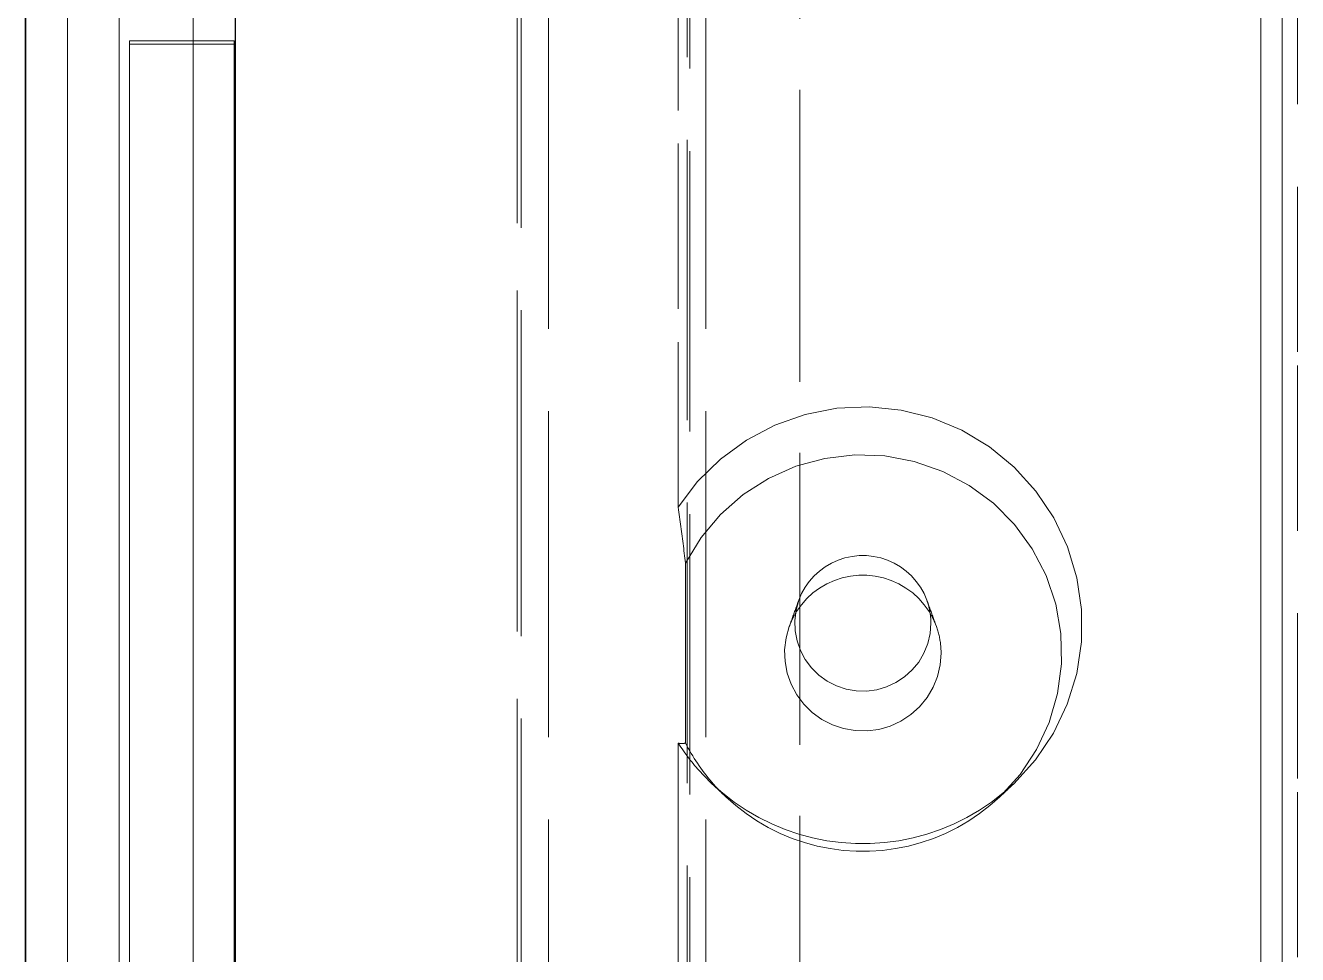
# Model space of a CAD drawing. Header units: millimetres. Extents: x 10 to 410, y 10 to 287.
# Drawn here: x 105.218 to 109.072, y 182.304 to 185.117 of the extents above; entities that cross this region are included whole.
import ezdxf

# ---------------------------------------------------------------- set-up
doc = ezdxf.new("R2010")
doc.units = ezdxf.units.MM
doc.linetypes.add('DASHED', pattern=[0.75, 0.5, -0.25])
doc.layers.add('HIDDEN', color=8, linetype='DASHED', lineweight=18)
doc.layers.add('VISIBLE', color=7, linetype='CONTINUOUS', lineweight=35)

msp = doc.modelspace()

# ---------------------------------------------------------------- linework, layer by layer
at = {"layer": 'HIDDEN'}
for points in [[(105.2184, 174.9607), (105.2184, 176.4709), (105.2184, 177.981), (105.2184, 179.4911), (105.2184, 181.0013), (105.2184, 182.5114), (105.2184, 184.0215), (105.2184, 185.5317), (105.2184, 187.0418), (105.2184, 188.5519), (105.2184, 190.062), (105.2184, 191.5722), (105.2184, 193.0823), (105.2184, 194.5924), (105.2184, 196.1026), (105.2184, 197.6127), (105.2184, 199.1228), (105.2184, 200.633), (105.2184, 202.1431), (105.2184, 203.6532), (105.2184, 205.1634), (105.2184, 206.6735), (105.2184, 208.1836), (105.2184, 209.6938)], [(105.2185, 174.9604), (105.2185, 176.4706), (105.2185, 177.9807), (105.2185, 179.4908), (105.2185, 181.0009), (105.2185, 182.5111), (105.2185, 184.0212), (105.2185, 185.5313), (105.2185, 187.0415), (105.2185, 188.5516), (105.2185, 190.0617), (105.2185, 191.5719), (105.2185, 193.082), (105.2185, 194.5921), (105.2185, 196.1022), (105.2185, 197.6124), (105.2185, 199.1225), (105.2185, 200.6326), (105.2185, 202.1428), (105.2185, 203.6529), (105.2185, 205.163), (105.2185, 206.6732), (105.2185, 208.1833), (105.2185, 209.6934)], [(105.3454, 174.9492), (105.3454, 176.4603), (105.3454, 177.9715), (105.3454, 179.4826), (105.3454, 180.9937), (105.3454, 182.5049), (105.3454, 184.016), (105.3454, 185.5272), (105.3454, 187.0383), (105.3454, 188.5494), (105.3454, 190.0606), (105.3454, 191.5717), (105.3454, 193.0828), (105.3454, 194.594), (105.3454, 196.1051), (105.3454, 197.6163), (105.3454, 199.1274), (105.3454, 200.6385), (105.3454, 202.1497), (105.3454, 203.6608), (105.3454, 205.172), (105.3454, 206.6831), (105.3454, 208.1942), (105.3454, 209.7054)], [(109.0716, 177.6714), (109.0716, 178.9628), (109.0716, 180.2541), (109.0716, 181.5454), (109.0716, 182.8368), (109.0716, 184.1281), (109.0716, 185.4194), (109.0716, 186.7108), (109.0716, 188.0021), (109.0716, 189.2935), (109.0716, 190.5848), (109.0716, 191.8761), (109.0716, 193.1675), (109.0716, 194.4588), (109.0716, 195.7501), (109.0716, 197.0415), (109.0716, 198.3328), (109.0716, 199.6242), (109.0716, 200.9155), (109.0716, 202.2068), (109.0716, 203.4982), (109.0716, 204.7895), (109.0716, 206.0808), (109.0716, 207.3722)], [(106.7078, 176.3959), (106.7078, 177.6323), (106.7078, 178.8687), (106.7078, 180.1051), (106.7078, 181.3415), (106.7078, 182.5779), (106.7078, 183.8143), (106.7078, 185.0507), (106.7078, 186.287), (106.7078, 187.5234), (106.7078, 188.7598), (106.7078, 189.9962), (106.7078, 191.2326), (106.7078, 192.469), (106.7078, 193.7054), (106.7078, 194.9417), (106.7078, 196.1781), (106.7078, 197.4145), (106.7078, 198.6509), (106.7078, 199.8873), (106.7078, 201.1237), (106.7078, 202.3601), (106.7078, 203.5965), (106.7078, 204.8328)], [(106.7078, 176.3495), (106.7078, 177.5859), (106.7078, 178.8223), (106.7078, 180.0587), (106.7078, 181.295), (106.7078, 182.5314), (106.7078, 183.7678), (106.7078, 185.0042), (106.7078, 186.2406), (106.7078, 187.477), (106.7078, 188.7134), (106.7078, 189.9497), (106.7078, 191.1861), (106.7078, 192.4225), (106.7078, 193.6589), (106.7078, 194.8953), (106.7078, 196.1317), (106.7078, 197.3681), (106.7078, 198.6045), (106.7078, 199.8408), (106.7078, 201.0772), (106.7078, 202.3136), (106.7078, 203.55), (106.7078, 204.7864)], [(106.7199, 204.7864), (106.7199, 203.55), (106.7199, 202.3136), (106.7199, 201.0772), (106.7199, 199.8408), (106.7199, 198.6045), (106.7199, 197.3681), (106.7199, 196.1317), (106.7199, 194.8953), (106.7199, 193.6589), (106.7199, 192.4225), (106.7199, 191.1861), (106.7199, 189.9497), (106.7199, 188.7134), (106.7199, 187.477), (106.7199, 186.2406), (106.7199, 185.0042), (106.7199, 183.7678), (106.7199, 182.5314), (106.7199, 181.295), (106.7199, 180.0587), (106.7199, 178.8223), (106.7199, 177.5859), (106.7199, 176.3495)], [(106.803, 176.0301), (106.803, 177.2665), (106.803, 178.5029), (106.803, 179.7393), (106.803, 180.9757), (106.803, 182.2121), (106.803, 183.4485), (106.803, 184.6848), (106.803, 185.9212), (106.803, 187.1576), (106.803, 188.394), (106.803, 189.6304), (106.803, 190.8668), (106.803, 192.1032), (106.803, 193.3395), (106.803, 194.5759), (106.803, 195.8123), (106.803, 197.0487), (106.803, 198.2851), (106.803, 199.5215), (106.803, 200.7579), (106.803, 201.9943), (106.803, 203.2306), (106.803, 204.467)], [(107.2789, 176.0301), (107.2789, 177.2665), (107.2789, 178.5029), (107.2789, 179.7393), (107.2789, 180.9757), (107.2789, 182.2121), (107.2789, 183.4485), (107.2789, 184.6848), (107.2789, 185.9212), (107.2789, 187.1576), (107.2789, 188.394), (107.2789, 189.6304), (107.2789, 190.8668), (107.2789, 192.1032), (107.2789, 193.3395), (107.2789, 194.5759), (107.2789, 195.8123), (107.2789, 197.0487), (107.2789, 198.2851), (107.2789, 199.5215), (107.2789, 200.7579), (107.2789, 201.9943), (107.2789, 203.2306), (107.2789, 204.467)], [(107.2223, 203.1049), (107.2223, 202.0059), (107.2223, 200.9069), (107.2223, 199.8079), (107.2223, 198.7089), (107.2223, 197.6099), (107.2223, 196.5109), (107.2223, 195.4119), (107.2223, 194.3129), (107.2223, 193.2139), (107.2223, 192.1148), (107.2223, 191.0158), (107.2223, 189.9168), (107.2223, 188.8178), (107.2223, 187.7188), (107.2223, 186.6198), (107.2223, 185.5208), (107.2223, 184.4218), (107.2223, 183.3228), (107.2223, 182.2237), (107.2223, 181.1247), (107.2223, 180.0257), (107.2223, 178.9267), (107.2223, 177.8277)], [(107.5645, 177.8277), (107.5645, 178.9267), (107.5645, 180.0257), (107.5645, 181.1247), (107.5645, 182.2237), (107.5645, 183.3228), (107.5645, 184.4218), (107.5645, 185.5208), (107.5645, 186.6198), (107.5645, 187.7188), (107.5645, 188.8178), (107.5645, 189.9168), (107.5645, 191.0158), (107.5645, 192.1148), (107.5645, 193.2139), (107.5645, 194.3129), (107.5645, 195.4119), (107.5645, 196.5109), (107.5645, 197.6099), (107.5645, 198.7089), (107.5645, 199.8079), (107.5645, 200.9069), (107.5645, 202.0059), (107.5645, 203.1049)], [(107.2313, 203.0701), (107.2313, 201.9711), (107.2313, 200.8721), (107.2313, 199.7731), (107.2313, 198.6741), (107.2313, 197.5751), (107.2313, 196.476), (107.2313, 195.377), (107.2313, 194.278), (107.2313, 193.179), (107.2313, 192.08), (107.2313, 190.981), (107.2313, 189.882), (107.2313, 188.783), (107.2313, 187.684), (107.2313, 186.585), (107.2313, 185.4859), (107.2313, 184.3869), (107.2313, 183.2879), (107.2313, 182.1889), (107.2313, 181.0899), (107.2313, 179.9909), (107.2313, 178.8919), (107.2313, 177.7929)], [(107.5645, 177.7929), (107.5645, 178.8919), (107.5645, 179.9909), (107.5645, 181.0899), (107.5645, 182.1889), (107.5645, 183.2879), (107.5645, 184.3869), (107.5645, 185.4859), (107.5645, 186.585), (107.5645, 187.684), (107.5645, 188.783), (107.5645, 189.882), (107.5645, 190.981), (107.5645, 192.08), (107.5645, 193.179), (107.5645, 194.278), (107.5645, 195.377), (107.5645, 196.476), (107.5645, 197.5751), (107.5645, 198.6741), (107.5645, 199.7731), (107.5645, 200.8721), (107.5645, 201.9711), (107.5645, 203.0701)], [(107.1958, 183.6579), (107.1958, 184.2588), (107.1958, 184.8596), (107.1958, 185.4605), (107.1958, 186.0614), (107.1958, 186.6623), (107.1958, 187.2631), (107.1958, 187.864), (107.1958, 188.4649), (107.1958, 189.0658), (107.1958, 189.6666), (107.1958, 190.2675), (107.1958, 190.8684), (107.1958, 191.4693), (107.1958, 192.0701), (107.1958, 192.671), (107.1958, 193.2719), (107.1958, 193.8727), (107.1958, 194.4736), (107.1958, 195.0745), (107.1958, 195.6754), (107.1958, 196.2762), (107.1958, 196.8771), (107.1958, 197.478)], [(108.9606, 187.8535), (108.9606, 187.3965), (108.9606, 186.9396), (108.9606, 186.4827), (108.9606, 186.0257), (108.9606, 185.5688), (108.9606, 185.1118), (108.9606, 184.6549), (108.9606, 184.198), (108.9606, 183.741), (108.9606, 183.2841), (108.9606, 182.8271), (108.9606, 182.3702), (108.9606, 181.9133), (108.9606, 181.4563), (108.9606, 180.9994), (108.9606, 180.5424), (108.9606, 180.0855), (108.9606, 179.6285), (108.9606, 179.1716), (108.9606, 178.7147), (108.9606, 178.2577), (108.9606, 177.8008), (108.9606, 177.3438)], [(108.9606, 177.3192), (108.9606, 177.7772), (108.9606, 178.2352), (108.9606, 178.6932), (108.9606, 179.1512), (108.9606, 179.6092), (108.9606, 180.0673), (108.9606, 180.5253), (108.9606, 180.9833), (108.9606, 181.4413), (108.9606, 181.8993), (108.9606, 182.3573), (108.9606, 182.8153), (108.9606, 183.2733), (108.9606, 183.7314), (108.9606, 184.1894), (108.9606, 184.6474), (108.9606, 185.1054), (108.9606, 185.5634), (108.9606, 186.0214), (108.9606, 186.4794), (108.9606, 186.9375), (108.9606, 187.3955), (108.9606, 187.8535)], [(109.0255, 177.8079), (109.0255, 178.2426), (109.0255, 178.6773), (109.0255, 179.112), (109.0255, 179.5467), (109.0255, 179.9814), (109.0255, 180.416), (109.0255, 180.8507), (109.0255, 181.2854), (109.0255, 181.7201), (109.0255, 182.1548), (109.0255, 182.5895), (109.0255, 183.0242), (109.0255, 183.4588), (109.0255, 183.8935), (109.0255, 184.3282), (109.0255, 184.7629), (109.0255, 185.1976), (109.0255, 185.6323), (109.0255, 186.0669), (109.0255, 186.5016), (109.0255, 186.9363), (109.0255, 187.371), (109.0255, 187.8057)], [(105.3454, 174.9492), (105.3454, 175.421), (105.3454, 175.8928), (105.3454, 176.3646), (105.3454, 176.8363), (105.3454, 177.3081), (105.3454, 177.7799), (105.3454, 178.2517), (105.3454, 178.7235), (105.3454, 179.1953), (105.3454, 179.6671), (105.3454, 180.1389), (105.3454, 180.6107), (105.3454, 181.0825), (105.3454, 181.5543), (105.3454, 182.0261), (105.3454, 182.4979), (105.3454, 182.9696), (105.3454, 183.4414), (105.3454, 183.9132), (105.3454, 184.385), (105.3454, 184.8568), (105.3454, 185.3286), (105.3454, 185.8004)], [(105.8532, 174.938), (105.8532, 175.4058), (105.8532, 175.8736), (105.8532, 176.3415), (105.8532, 176.8093), (105.8532, 177.2772), (105.8532, 177.745), (105.8532, 178.2129), (105.8532, 178.6807), (105.8532, 179.1486), (105.8532, 179.6164), (105.8532, 180.0843), (105.8532, 180.5521), (105.8532, 181.02), (105.8532, 181.4878), (105.8532, 181.9556), (105.8532, 182.4235), (105.8532, 182.8913), (105.8532, 183.3592), (105.8532, 183.827), (105.8532, 184.2949), (105.8532, 184.7627), (105.8532, 185.2306), (105.8532, 185.6984)], [(105.7263, 185.0601), (105.7263, 185.0859), (105.7263, 185.1117), (105.7263, 185.1375), (105.7263, 185.1633), (105.7263, 185.1891), (105.7263, 185.215), (105.7263, 185.2408), (105.7263, 185.2666), (105.7263, 185.2924), (105.7263, 185.3182), (105.7263, 185.344), (105.7263, 185.3698), (105.7263, 185.3956), (105.7263, 185.4215), (105.7263, 185.4473), (105.7263, 185.4731), (105.7263, 185.4989), (105.7263, 185.5247), (105.7263, 185.5505), (105.7263, 185.5763), (105.7263, 185.6022), (105.7263, 185.628), (105.7263, 185.6538)], [(105.5021, 179.2292), (105.5021, 179.4902), (105.5021, 179.7513), (105.5021, 180.0123), (105.5021, 180.2733), (105.5021, 180.5343), (105.5021, 180.7953), (105.5021, 181.0563), (105.5021, 181.3173), (105.5021, 181.5784), (105.5021, 181.8394), (105.5021, 182.1004), (105.5021, 182.3614), (105.5021, 182.6224), (105.5021, 182.8834), (105.5021, 183.1445), (105.5021, 183.4055), (105.5021, 183.6665), (105.5021, 183.9275), (105.5021, 184.1885), (105.5021, 184.4495), (105.5021, 184.7105), (105.5021, 184.9716), (105.5021, 185.2326)], [(105.8545, 179.2292), (105.8545, 179.4902), (105.8545, 179.7513), (105.8545, 180.0123), (105.8545, 180.2733), (105.8545, 180.5343), (105.8545, 180.7953), (105.8545, 181.0563), (105.8545, 181.3173), (105.8545, 181.5784), (105.8545, 181.8394), (105.8545, 182.1004), (105.8545, 182.3614), (105.8545, 182.6224), (105.8545, 182.8834), (105.8545, 183.1445), (105.8545, 183.4055), (105.8545, 183.6665), (105.8545, 183.9275), (105.8545, 184.1885), (105.8545, 184.4495), (105.8545, 184.7105), (105.8545, 184.9716), (105.8545, 185.2326)], [(105.5021, 179.2147), (105.5021, 179.4757), (105.5021, 179.7367), (105.5021, 179.9978), (105.5021, 180.2588), (105.5021, 180.5198), (105.5021, 180.7808), (105.5021, 181.0418), (105.5021, 181.3028), (105.5021, 181.5638), (105.5021, 181.8249), (105.5021, 182.0859), (105.5021, 182.3469), (105.5021, 182.6079), (105.5021, 182.8689), (105.5021, 183.1299), (105.5021, 183.391), (105.5021, 183.652), (105.5021, 183.913), (105.5021, 184.174), (105.5021, 184.435), (105.5021, 184.696), (105.5021, 184.957), (105.5021, 185.2181)], [(105.5338, 179.3829), (105.5338, 179.6301), (105.5338, 179.8774), (105.5338, 180.1247), (105.5338, 180.372), (105.5338, 180.6192), (105.5338, 180.8665), (105.5338, 181.1138), (105.5338, 181.3611), (105.5338, 181.6084), (105.5338, 181.8556), (105.5338, 182.1029), (105.5338, 182.3502), (105.5338, 182.5975), (105.5338, 182.8447), (105.5338, 183.092), (105.5338, 183.3393), (105.5338, 183.5866), (105.5338, 183.8338), (105.5338, 184.0811), (105.5338, 184.3284), (105.5338, 184.5757), (105.5338, 184.823), (105.5338, 185.0702)], [(105.5338, 185.0702), (105.5338, 185.0698), (105.5338, 185.0694), (105.5338, 185.0689), (105.5338, 185.0685), (105.5338, 185.068), (105.5338, 185.0676), (105.5338, 185.0671), (105.5338, 185.0667), (105.5338, 185.0663), (105.5338, 185.0658), (105.5338, 185.0654), (105.5338, 185.0649), (105.5338, 185.0645), (105.5338, 185.064), (105.5338, 185.0636), (105.5338, 185.0632), (105.5338, 185.0627), (105.5338, 185.0623), (105.5338, 185.0618), (105.5338, 185.0614), (105.5338, 185.061), (105.5338, 185.0605), (105.5338, 185.0601)], [(105.5338, 185.0702), (105.5476, 185.0702), (105.5614, 185.0702), (105.5752, 185.0702), (105.589, 185.0702), (105.6028, 185.0702), (105.6166, 185.0702), (105.6304, 185.0702), (105.6442, 185.0702), (105.658, 185.0702), (105.6717, 185.0702), (105.6855, 185.0702), (105.6993, 185.0702), (105.7131, 185.0702), (105.7269, 185.0702), (105.7407, 185.0702), (105.7545, 185.0702), (105.7683, 185.0702), (105.7821, 185.0702), (105.7959, 185.0702), (105.8097, 185.0702), (105.8235, 185.0702), (105.8373, 185.0702), (105.8511, 185.0702)], [(105.8511, 185.0702), (105.8511, 185.0698), (105.8511, 185.0694), (105.8511, 185.0689), (105.8511, 185.0685), (105.8511, 185.068), (105.8511, 185.0676), (105.8511, 185.0671), (105.8511, 185.0667), (105.8511, 185.0663), (105.8511, 185.0658), (105.8511, 185.0654), (105.8511, 185.0649), (105.8511, 185.0645), (105.8511, 185.064), (105.8511, 185.0636), (105.8511, 185.0632), (105.8511, 185.0627), (105.8511, 185.0623), (105.8511, 185.0618), (105.8511, 185.0614), (105.8511, 185.061), (105.8511, 185.0605), (105.8511, 185.0601)], [(105.8511, 179.3829), (105.8511, 179.6301), (105.8511, 179.8774), (105.8511, 180.1247), (105.8511, 180.372), (105.8511, 180.6192), (105.8511, 180.8665), (105.8511, 181.1138), (105.8511, 181.3611), (105.8511, 181.6084), (105.8511, 181.8556), (105.8511, 182.1029), (105.8511, 182.3502), (105.8511, 182.5975), (105.8511, 182.8447), (105.8511, 183.092), (105.8511, 183.3393), (105.8511, 183.5866), (105.8511, 183.8338), (105.8511, 184.0811), (105.8511, 184.3284), (105.8511, 184.5757), (105.8511, 184.823), (105.8511, 185.0702)], [(105.5338, 179.3727), (105.5338, 179.62), (105.5338, 179.8672), (105.5338, 180.1145), (105.5338, 180.3618), (105.5338, 180.6091), (105.5338, 180.8564), (105.5338, 181.1036), (105.5338, 181.3509), (105.5338, 181.5982), (105.5338, 181.8455), (105.5338, 182.0927), (105.5338, 182.34), (105.5338, 182.5873), (105.5338, 182.8346), (105.5338, 183.0819), (105.5338, 183.3291), (105.5338, 183.5764), (105.5338, 183.8237), (105.5338, 184.071), (105.5338, 184.3182), (105.5338, 184.5655), (105.5338, 184.8128), (105.5338, 185.0601)], [(105.5338, 185.0601), (105.5422, 185.0601), (105.5505, 185.0601), (105.5589, 185.0601), (105.5673, 185.0601), (105.5756, 185.0601), (105.584, 185.0601), (105.5924, 185.0601), (105.6008, 185.0601), (105.6091, 185.0601), (105.6175, 185.0601), (105.6259, 185.0601), (105.6342, 185.0601), (105.6426, 185.0601), (105.651, 185.0601), (105.6593, 185.0601), (105.6677, 185.0601), (105.6761, 185.0601), (105.6845, 185.0601), (105.6928, 185.0601), (105.7012, 185.0601), (105.7096, 185.0601), (105.7179, 185.0601), (105.7263, 185.0601)], [(105.7263, 179.3727), (105.7263, 179.62), (105.7263, 179.8672), (105.7263, 180.1145), (105.7263, 180.3618), (105.7263, 180.6091), (105.7263, 180.8564), (105.7263, 181.1036), (105.7263, 181.3509), (105.7263, 181.5982), (105.7263, 181.8455), (105.7263, 182.0927), (105.7263, 182.34), (105.7263, 182.5873), (105.7263, 182.8346), (105.7263, 183.0819), (105.7263, 183.3291), (105.7263, 183.5764), (105.7263, 183.8237), (105.7263, 184.071), (105.7263, 184.3182), (105.7263, 184.5655), (105.7263, 184.8128), (105.7263, 185.0601)], [(105.7263, 185.0601), (105.7317, 185.0601), (105.7372, 185.0601), (105.7426, 185.0601), (105.748, 185.0601), (105.7534, 185.0601), (105.7589, 185.0601), (105.7643, 185.0601), (105.7697, 185.0601), (105.7751, 185.0601), (105.7806, 185.0601), (105.786, 185.0601), (105.7914, 185.0601), (105.7968, 185.0601), (105.8023, 185.0601), (105.8077, 185.0601), (105.8131, 185.0601), (105.8185, 185.0601), (105.824, 185.0601), (105.8294, 185.0601), (105.8348, 185.0601), (105.8402, 185.0601), (105.8457, 185.0601), (105.8511, 185.0601)], [(105.8511, 179.3727), (105.8511, 179.62), (105.8511, 179.8672), (105.8511, 180.1145), (105.8511, 180.3618), (105.8511, 180.6091), (105.8511, 180.8564), (105.8511, 181.1036), (105.8511, 181.3509), (105.8511, 181.5982), (105.8511, 181.8455), (105.8511, 182.0927), (105.8511, 182.34), (105.8511, 182.5873), (105.8511, 182.8346), (105.8511, 183.0819), (105.8511, 183.3291), (105.8511, 183.5764), (105.8511, 183.8237), (105.8511, 184.071), (105.8511, 184.3182), (105.8511, 184.5655), (105.8511, 184.8128), (105.8511, 185.0601)], [(108.212, 182.8209), (108.2777, 182.8928), (108.3321, 182.9736), (108.3741, 183.0615), (108.4026, 183.1546), (108.4172, 183.2509), (108.4173, 183.3483), (108.4032, 183.4446), (108.3749, 183.5379), (108.3333, 183.6259), (108.2791, 183.7069), (108.2137, 183.779), (108.1384, 183.8408), (108.0548, 183.8909), (107.9649, 183.9282), (107.8705, 183.9521), (107.7736, 183.9619), (107.6763, 183.9575), (107.5806, 183.939), (107.4887, 183.9067), (107.4025, 183.8614), (107.3239, 183.804), (107.2544, 183.7357), (107.1958, 183.6579)], [(108.1698, 182.781), (108.231, 182.8483), (108.2814, 182.9241), (108.3197, 183.0066), (108.345, 183.094), (108.3569, 183.1842), (108.3548, 183.2752), (108.3391, 183.3648), (108.3099, 183.451), (108.268, 183.5317), (108.2143, 183.6052), (108.1502, 183.6698), (108.0771, 183.7239), (107.9967, 183.7665), (107.9108, 183.7965), (107.8213, 183.8132), (107.7304, 183.8164), (107.64, 183.8059), (107.5522, 183.782), (107.4691, 183.7451), (107.3923, 183.6962), (107.3239, 183.6363), (107.2652, 183.5667), (107.2177, 183.4891)], [(107.2177, 183.4891), (107.2168, 183.4965), (107.2159, 183.5038), (107.215, 183.5111), (107.214, 183.5185), (107.2131, 183.5258), (107.2122, 183.5332), (107.2112, 183.5405), (107.2103, 183.5478), (107.2093, 183.5552), (107.2084, 183.5625), (107.2074, 183.5699), (107.2065, 183.5772), (107.2055, 183.5845), (107.2046, 183.5919), (107.2036, 183.5992), (107.2026, 183.6065), (107.2017, 183.6139), (107.2007, 183.6212), (107.1997, 183.6286), (107.1988, 183.6359), (107.1978, 183.6432), (107.1968, 183.6506), (107.1958, 183.6579)], [(107.5609, 183.3764), (107.5695, 183.3965), (107.5801, 183.4157), (107.5928, 183.4335), (107.6073, 183.45), (107.6234, 183.4648), (107.641, 183.4778), (107.6599, 183.4889), (107.6799, 183.4979), (107.7007, 183.5047), (107.7221, 183.5093), (107.7439, 183.5116), (107.7658, 183.5116), (107.7876, 183.5093), (107.809, 183.5047), (107.8298, 183.4979), (107.8498, 183.4889), (107.8687, 183.4778), (107.8863, 183.4648), (107.9024, 183.45), (107.9169, 183.4336), (107.9296, 183.4157), (107.9402, 183.3966), (107.9488, 183.3764)], [(107.2177, 183.4891), (107.2177, 183.4654), (107.2177, 183.4417), (107.2177, 183.418), (107.2177, 183.3943), (107.2177, 183.3706), (107.2177, 183.3469), (107.2177, 183.3232), (107.2177, 183.2995), (107.2177, 183.2758), (107.2177, 183.2521), (107.2177, 183.2284), (107.2177, 183.2047), (107.2177, 183.181), (107.2177, 183.1573), (107.2177, 183.1336), (107.2177, 183.1099), (107.2177, 183.0862), (107.2177, 183.0625), (107.2177, 183.0388), (107.2177, 183.0151), (107.2177, 182.9914), (107.2177, 182.9677), (107.2177, 182.944)], [(107.532, 183.2968), (107.5418, 183.3199), (107.5541, 183.3419), (107.5686, 183.3625), (107.5853, 183.3814), (107.6038, 183.3984), (107.6241, 183.4133), (107.6458, 183.426), (107.6687, 183.4364), (107.6926, 183.4442), (107.7172, 183.4495), (107.7423, 183.4522), (107.7674, 183.4522), (107.7925, 183.4495), (107.8171, 183.4443), (107.841, 183.4364), (107.8639, 183.4261), (107.8856, 183.4133), (107.9059, 183.3984), (107.9244, 183.3814), (107.9411, 183.3625), (107.9556, 183.342), (107.9679, 183.32), (107.9777, 183.2968)], [(107.5609, 183.3764), (107.5596, 183.3729), (107.5584, 183.3695), (107.5571, 183.366), (107.5559, 183.3625), (107.5546, 183.3591), (107.5534, 183.3556), (107.5521, 183.3522), (107.5509, 183.3487), (107.5496, 183.3452), (107.5483, 183.3418), (107.5471, 183.3383), (107.5458, 183.3348), (107.5446, 183.3314), (107.5433, 183.3279), (107.5421, 183.3245), (107.5408, 183.321), (107.5395, 183.3175), (107.5383, 183.3141), (107.537, 183.3106), (107.5358, 183.3072), (107.5345, 183.3037), (107.5333, 183.3002), (107.532, 183.2968)], [(107.9611, 183.3065), (107.9587, 183.2755), (107.9516, 183.2451), (107.94, 183.2161), (107.9242, 183.1893), (107.9045, 183.1652), (107.8813, 183.1443), (107.8552, 183.1271), (107.8269, 183.1141), (107.797, 183.1055), (107.766, 183.1015), (107.7349, 183.1021), (107.7041, 183.1075), (107.6746, 183.1174), (107.6468, 183.1316), (107.6215, 183.1498), (107.5993, 183.1717), (107.5806, 183.1967), (107.5659, 183.2242), (107.5556, 183.2536), (107.5498, 183.2842), (107.5488, 183.3154), (107.5525, 183.3463), (107.5609, 183.3764)], [(107.9488, 183.3764), (107.9498, 183.3735), (107.9508, 183.3705), (107.9518, 183.3676), (107.9527, 183.3646), (107.9535, 183.3617), (107.9543, 183.3587), (107.9551, 183.3557), (107.9558, 183.3526), (107.9565, 183.3496), (107.9571, 183.3466), (107.9577, 183.3435), (107.9583, 183.3405), (107.9588, 183.3374), (107.9592, 183.3344), (107.9596, 183.3313), (107.9599, 183.3282), (107.9603, 183.3251), (107.9605, 183.322), (107.9607, 183.3189), (107.9609, 183.3158), (107.961, 183.3127), (107.9611, 183.3096), (107.9611, 183.3065)], [(107.9488, 183.3764), (107.9501, 183.3729), (107.9513, 183.3695), (107.9526, 183.366), (107.9538, 183.3626), (107.9551, 183.3591), (107.9563, 183.3556), (107.9576, 183.3522), (107.9589, 183.3487), (107.9601, 183.3453), (107.9614, 183.3418), (107.9626, 183.3383), (107.9639, 183.3349), (107.9651, 183.3314), (107.9664, 183.328), (107.9677, 183.3245), (107.9689, 183.321), (107.9702, 183.3176), (107.9714, 183.3141), (107.9727, 183.3107), (107.9739, 183.3072), (107.9752, 183.3037), (107.9765, 183.3003), (107.9777, 183.2968)], [(107.9918, 183.2165), (107.9891, 183.1808), (107.981, 183.1459), (107.9677, 183.1127), (107.9494, 183.0818), (107.9268, 183.0541), (107.9001, 183.0301), (107.8702, 183.0104), (107.8377, 182.9954), (107.8032, 182.9855), (107.7677, 182.9809), (107.7319, 182.9817), (107.6966, 182.9878), (107.6626, 182.9992), (107.6307, 183.0155), (107.6017, 183.0365), (107.5761, 183.0616), (107.5547, 183.0903), (107.5378, 183.1219), (107.5259, 183.1557), (107.5193, 183.1909), (107.5181, 183.2267), (107.5224, 183.2623), (107.532, 183.2968)], [(107.9777, 183.2968), (107.9789, 183.2935), (107.98, 183.2901), (107.9811, 183.2867), (107.9822, 183.2833), (107.9832, 183.2799), (107.9841, 183.2764), (107.985, 183.273), (107.9858, 183.2695), (107.9866, 183.266), (107.9873, 183.2625), (107.988, 183.259), (107.9886, 183.2555), (107.9892, 183.252), (107.9897, 183.2485), (107.9901, 183.245), (107.9905, 183.2414), (107.9909, 183.2379), (107.9912, 183.2343), (107.9914, 183.2308), (107.9916, 183.2272), (107.9917, 183.2237), (107.9918, 183.2201), (107.9918, 183.2165)], [(107.1958, 182.9436), (107.1968, 182.9434), (107.1977, 182.9432), (107.1986, 182.943), (107.1996, 182.9428), (107.2006, 182.9427), (107.2015, 182.9426), (107.2025, 182.9425), (107.2034, 182.9424), (107.2044, 182.9423), (107.2054, 182.9423), (107.2063, 182.9422), (107.2073, 182.9422), (107.2083, 182.9423), (107.2092, 182.9423), (107.2102, 182.9424), (107.2111, 182.9425), (107.2121, 182.9426), (107.2131, 182.9428), (107.214, 182.9429), (107.2149, 182.9432), (107.2159, 182.9434), (107.2168, 182.9437), (107.2177, 182.944)], [(107.1958, 178.5613), (107.1958, 178.7518), (107.1958, 178.9423), (107.1958, 179.1329), (107.1958, 179.3234), (107.1958, 179.5139), (107.1958, 179.7045), (107.1958, 179.895), (107.1958, 180.0855), (107.1958, 180.2761), (107.1958, 180.4666), (107.1958, 180.6571), (107.1958, 180.8477), (107.1958, 181.0382), (107.1958, 181.2288), (107.1958, 181.4193), (107.1958, 181.6098), (107.1958, 181.8004), (107.1958, 181.9909), (107.1958, 182.1814), (107.1958, 182.372), (107.1958, 182.5625), (107.1958, 182.753), (107.1958, 182.9436)], [(107.1958, 182.9436), (107.1996, 182.9378), (107.2035, 182.932), (107.2074, 182.9262), (107.2114, 182.9205), (107.2154, 182.9148), (107.2195, 182.9092), (107.2237, 182.9037), (107.2279, 182.8981), (107.2322, 182.8926), (107.2365, 182.8872), (107.2409, 182.8818), (107.2453, 182.8764), (107.2498, 182.8711), (107.2544, 182.8659), (107.259, 182.8607), (107.2637, 182.8555), (107.2684, 182.8504), (107.2732, 182.8453), (107.278, 182.8403), (107.2829, 182.8354), (107.2878, 182.8305), (107.2928, 182.8256), (107.2978, 182.8208)], [(107.2177, 182.944), (107.2218, 182.9361), (107.2261, 182.9282), (107.2304, 182.9205), (107.2349, 182.9128), (107.2395, 182.9051), (107.2441, 182.8976), (107.2489, 182.8901), (107.2539, 182.8826), (107.2589, 182.8753), (107.264, 182.868), (107.2692, 182.8608), (107.2746, 182.8537), (107.28, 182.8466), (107.2856, 182.8397), (107.2912, 182.8328), (107.297, 182.826), (107.3029, 182.8193), (107.3088, 182.8127), (107.3149, 182.8061), (107.321, 182.7997), (107.3273, 182.7934), (107.3336, 182.7871), (107.34, 182.7809)], [(107.2978, 182.8208), (107.3306, 182.7918), (107.3653, 182.765), (107.4016, 182.7406), (107.4395, 182.7186), (107.4788, 182.6992), (107.5192, 182.6823), (107.5606, 182.6682), (107.6029, 182.6568), (107.6459, 182.6483), (107.6893, 182.6425), (107.733, 182.6397), (107.7768, 182.6397), (107.8205, 182.6426), (107.8639, 182.6483), (107.9069, 182.6569), (107.9492, 182.6683), (107.9906, 182.6824), (108.0311, 182.6992), (108.0703, 182.7187), (108.1082, 182.7407), (108.1445, 182.7651), (108.1792, 182.7919), (108.212, 182.8209)], [(107.34, 182.7809), (107.3382, 182.7827), (107.3363, 182.7844), (107.3345, 182.7861), (107.3327, 182.7879), (107.3308, 182.7896), (107.329, 182.7913), (107.3272, 182.7931), (107.3253, 182.7948), (107.3235, 182.7965), (107.3217, 182.7983), (107.3198, 182.8), (107.318, 182.8017), (107.3162, 182.8035), (107.3143, 182.8052), (107.3125, 182.8069), (107.3107, 182.8087), (107.3088, 182.8104), (107.307, 182.8121), (107.3051, 182.8139), (107.3033, 182.8156), (107.3015, 182.8173), (107.2996, 182.8191), (107.2978, 182.8208)], [(108.1698, 182.781), (108.1716, 182.7827), (108.1735, 182.7845), (108.1753, 182.7862), (108.1771, 182.7879), (108.179, 182.7897), (108.1808, 182.7914), (108.1826, 182.7931), (108.1845, 182.7949), (108.1863, 182.7966), (108.1881, 182.7983), (108.19, 182.8001), (108.1918, 182.8018), (108.1936, 182.8036), (108.1955, 182.8053), (108.1973, 182.807), (108.1991, 182.8088), (108.201, 182.8105), (108.2028, 182.8122), (108.2047, 182.814), (108.2065, 182.8157), (108.2083, 182.8174), (108.2102, 182.8192), (108.212, 182.8209)], [(107.34, 182.7809), (107.3698, 182.7546), (107.4013, 182.7303), (107.4343, 182.7081), (107.4686, 182.6882), (107.5043, 182.6705), (107.541, 182.6553), (107.5786, 182.6424), (107.617, 182.6321), (107.656, 182.6243), (107.6954, 182.6191), (107.735, 182.6165), (107.7748, 182.6165), (107.8145, 182.6191), (107.8539, 182.6244), (107.8928, 182.6321), (107.9312, 182.6425), (107.9689, 182.6553), (108.0056, 182.6706), (108.0412, 182.6882), (108.0756, 182.7082), (108.1085, 182.7304), (108.14, 182.7547), (108.1698, 182.781)]]:
    msp.add_lwpolyline(points, dxfattribs=at)
at = {"layer": 'VISIBLE'}
for points in [[(105.2184, 174.9608), (105.2184, 176.4719), (105.2184, 177.9831), (105.2184, 179.4942), (105.2184, 181.0053), (105.2184, 182.5165), (105.2184, 184.0276), (105.2184, 185.5388), (105.2184, 187.0499), (105.2184, 188.561), (105.2184, 190.0722), (105.2184, 191.5833), (105.2184, 193.0945), (105.2184, 194.6056), (105.2184, 196.1167), (105.2184, 197.6279), (105.2184, 199.139), (105.2184, 200.6502), (105.2184, 202.1613), (105.2184, 203.6724), (105.2184, 205.1836), (105.2184, 206.6947), (105.2184, 208.2059), (105.2184, 209.717)], [(105.2185, 174.9611), (105.2185, 176.4723), (105.2185, 177.9834), (105.2185, 179.4946), (105.2185, 181.0057), (105.2185, 182.5168), (105.2185, 184.028), (105.2185, 185.5391), (105.2185, 187.0503), (105.2185, 188.5614), (105.2185, 190.0725), (105.2185, 191.5837), (105.2185, 193.0948), (105.2185, 194.606), (105.2185, 196.1171), (105.2185, 197.6282), (105.2185, 199.1394), (105.2185, 200.6505), (105.2185, 202.1617), (105.2185, 203.6728), (105.2185, 205.1839), (105.2185, 206.6951), (105.2185, 208.2062), (105.2185, 209.7173)]]:
    msp.add_lwpolyline(points, dxfattribs=at)

doc.saveas('drawing.dxf')
